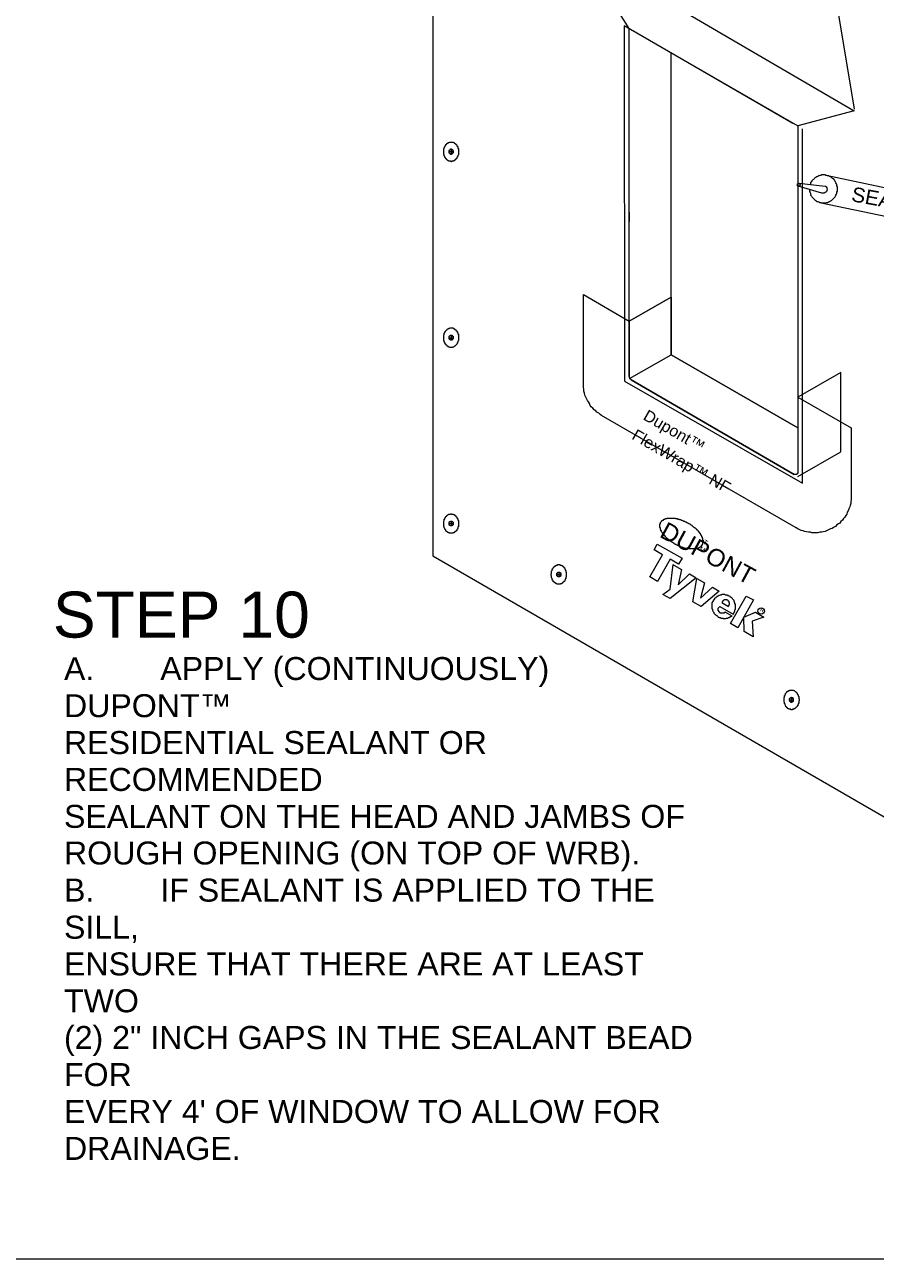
# Model space of a CAD drawing. Header units: inches. Extents: x 0 to 32.7, y -0.1 to 22.9.
# Drawn here: x 24.603 to 27.494, y 0.134 to 4.331 of the extents above; entities that cross this region are included whole.
import ezdxf

# ---------------------------------------------------------------- set-up
doc = ezdxf.new("R2010")
doc.units = ezdxf.units.IN
doc.header["$MEASUREMENT"] = 0
doc.layers.add('PDF_Geometry', color=7, linetype='Continuous', true_color=0x5d5d5d)
doc.layers.add('PDF_Text', color=7, linetype='Continuous')
doc.styles.add('PDF Arial', font='arial.ttf')
doc.styles.add('PDF Chief Blueprint', font='Chief_Blueprint.ttf')

msp = doc.modelspace()

# ---------------------------------------------------------------- linework, layer by layer
at = {"layer": 'PDF_Geometry', "color": 7, "lineweight": 18}
msp.add_lwpolyline([(0.1854, 0.1336), (0.1854, 22.8836), (32.6721, 22.8836), (32.6721, 0.1336)], close=True, dxfattribs=at)
for points in [[(27.8571, 3.6903), (27.8571, 4.3919), (25.9904, 5.4569), (25.9904, 2.5253), (27.8571, 1.4453), (27.8571, 3.6786)], [(26.6571, 3.6936), (26.6571, 4.3186), (26.4921, 4.5819), (26.7771, 4.7603), (27.3604, 4.4203), (27.4221, 4.0436)], [(26.4921, 4.5819), (27.4221, 4.0386), (27.2304, 3.9869), (27.2304, 3.0653)], [(27.2138, 3.9953), (26.6404, 4.3269), (26.6421, 3.1186), (27.2471, 2.7719), (27.2471, 3.9769)], [(26.6571, 3.3236), (26.6571, 3.6619)]]:
    msp.add_lwpolyline(points, dxfattribs=at)
at = {"layer": 'PDF_Geometry', "color": 254, "lineweight": 18, "true_color": 0xe1e1e1}
for points in [[(26.6571, 4.3186), (27.2304, 3.9869)], [(27.2304, 3.3653), (27.2304, 3.3336)]]:
    msp.add_lwpolyline(points, dxfattribs=at)
at = {"layer": 'PDF_Geometry', "color": 253, "lineweight": 18, "true_color": 0xa2a2a2}
msp.add_lwpolyline([(26.8004, 3.4053), (26.8004, 4.2353)], dxfattribs=at)
at = {"layer": 'PDF_Geometry', "lineweight": 18}
for points in [[(26.0521, 3.9319), (26.0538, 3.9319), (26.0554, 3.9319), (26.0571, 3.9319), (26.0588, 3.9319), (26.0604, 3.9303), (26.0621, 3.9303), (26.0621, 3.9286), (26.0638, 3.9286), (26.0654, 3.9286), (26.0654, 3.9269), (26.0671, 3.9269), (26.0671, 3.9253), (26.0688, 3.9253), (26.0688, 3.9236), (26.0704, 3.9236), (26.0704, 3.9219), (26.0721, 3.9219), (26.0721, 3.9203), (26.0721, 3.9186), (26.0738, 3.9186), (26.0738, 3.9169), (26.0738, 3.9153), (26.0754, 3.9153), (26.0754, 3.9136), (26.0754, 3.9119), (26.0754, 3.9103), (26.0771, 3.9103), (26.0771, 3.9086), (26.0771, 3.9069), (26.0771, 3.9053), (26.0771, 3.9036), (26.0771, 3.9019), (26.0771, 3.9003), (26.0771, 3.8986), (26.0771, 3.8969), (26.0771, 3.8953), (26.0771, 3.8936), (26.0771, 3.8919), (26.0771, 3.8903), (26.0771, 3.8886), (26.0754, 3.8869), (26.0754, 3.8853), (26.0754, 3.8836), (26.0738, 3.8836), (26.0738, 3.8819), (26.0738, 3.8803), (26.0721, 3.8803), (26.0721, 3.8786), (26.0721, 3.8769), (26.0704, 3.8769), (26.0704, 3.8753), (26.0688, 3.8753), (26.0688, 3.8736), (26.0671, 3.8736), (26.0671, 3.8719), (26.0654, 3.8719), (26.0654, 3.8703), (26.0638, 3.8703), (26.0638, 3.8686), (26.0621, 3.8686), (26.0604, 3.8686), (26.0604, 3.8669), (26.0588, 3.8669), (26.0571, 3.8669), (26.0554, 3.8669), (26.0538, 3.8669), (26.0538, 3.8653), (26.0521, 3.8653), (26.0504, 3.8669), (26.0488, 3.8669), (26.0471, 3.8669), (26.0454, 3.8669), (26.0438, 3.8669), (26.0438, 3.8686), (26.0421, 3.8686), (26.0404, 3.8703), (26.0388, 3.8703), (26.0388, 3.8719), (26.0371, 3.8719), (26.0371, 3.8736), (26.0354, 3.8736), (26.0354, 3.8753), (26.0338, 3.8753), (26.0338, 3.8769), (26.0321, 3.8786), (26.0321, 3.8803), (26.0304, 3.8803), (26.0304, 3.8819), (26.0304, 3.8836), (26.0288, 3.8836), (26.0288, 3.8853), (26.0288, 3.8869), (26.0288, 3.8886), (26.0271, 3.8903), (26.0271, 3.8919), (26.0271, 3.8936), (26.0271, 3.8953), (26.0271, 3.8969), (26.0271, 3.8986), (26.0271, 3.9003), (26.0271, 3.9019), (26.0271, 3.9036), (26.0271, 3.9053), (26.0271, 3.9069), (26.0271, 3.9086), (26.0288, 3.9103), (26.0288, 3.9119), (26.0288, 3.9136), (26.0304, 3.9153), (26.0304, 3.9169), (26.0321, 3.9186), (26.0321, 3.9203), (26.0338, 3.9203), (26.0338, 3.9219), (26.0338, 3.9236), (26.0354, 3.9236), (26.0354, 3.9253), (26.0371, 3.9253), (26.0371, 3.9269), (26.0388, 3.9269), (26.0388, 3.9286), (26.0404, 3.9286), (26.0421, 3.9286), (26.0421, 3.9303), (26.0438, 3.9303), (26.0454, 3.9303), (26.0454, 3.9319), (26.0471, 3.9319), (26.0488, 3.9319), (26.0504, 3.9319)], [(26.0521, 3.3003), (26.0538, 3.3003), (26.0554, 3.3003), (26.0571, 3.3003), (26.0588, 3.3003), (26.0588, 3.2986), (26.0604, 3.2986), (26.0621, 3.2986), (26.0621, 3.2969), (26.0638, 3.2969), (26.0654, 3.2953), (26.0671, 3.2953), (26.0671, 3.2936), (26.0688, 3.2936), (26.0688, 3.2919), (26.0704, 3.2919), (26.0704, 3.2903), (26.0721, 3.2886), (26.0721, 3.2869), (26.0738, 3.2869), (26.0738, 3.2853), (26.0738, 3.2836), (26.0754, 3.2836), (26.0754, 3.2819), (26.0754, 3.2803), (26.0754, 3.2786), (26.0771, 3.2786), (26.0771, 3.2769), (26.0771, 3.2753), (26.0771, 3.2736), (26.0771, 3.2719), (26.0771, 3.2703), (26.0771, 3.2686), (26.0771, 3.2669), (26.0771, 3.2653), (26.0771, 3.2636), (26.0771, 3.2619), (26.0771, 3.2603), (26.0771, 3.2586), (26.0771, 3.2569), (26.0754, 3.2553), (26.0754, 3.2536), (26.0754, 3.2519), (26.0738, 3.2503), (26.0738, 3.2486), (26.0721, 3.2469), (26.0721, 3.2453), (26.0704, 3.2453), (26.0704, 3.2436), (26.0688, 3.2419), (26.0671, 3.2403), (26.0654, 3.2386), (26.0638, 3.2386), (26.0638, 3.2369), (26.0621, 3.2369), (26.0604, 3.2353), (26.0588, 3.2353), (26.0571, 3.2353), (26.0571, 3.2336), (26.0554, 3.2336), (26.0538, 3.2336), (26.0521, 3.2336), (26.0504, 3.2336), (26.0488, 3.2336), (26.0471, 3.2353), (26.0454, 3.2353), (26.0438, 3.2353), (26.0438, 3.2369), (26.0421, 3.2369), (26.0404, 3.2369), (26.0404, 3.2386), (26.0388, 3.2386), (26.0388, 3.2403), (26.0371, 3.2403), (26.0371, 3.2419), (26.0354, 3.2419), (26.0354, 3.2436), (26.0338, 3.2436), (26.0338, 3.2453), (26.0321, 3.2453), (26.0321, 3.2469), (26.0321, 3.2486), (26.0304, 3.2486), (26.0304, 3.2503), (26.0304, 3.2519), (26.0288, 3.2519), (26.0288, 3.2536), (26.0288, 3.2553), (26.0288, 3.2569), (26.0271, 3.2569), (26.0271, 3.2586), (26.0271, 3.2603), (26.0271, 3.2619), (26.0271, 3.2636), (26.0271, 3.2653), (26.0271, 3.2669), (26.0271, 3.2686), (26.0271, 3.2703), (26.0271, 3.2719), (26.0271, 3.2736), (26.0271, 3.2753), (26.0271, 3.2769), (26.0288, 3.2769), (26.0288, 3.2786), (26.0288, 3.2803), (26.0288, 3.2819), (26.0304, 3.2836), (26.0304, 3.2853), (26.0321, 3.2853), (26.0321, 3.2869), (26.0321, 3.2886), (26.0338, 3.2886), (26.0338, 3.2903), (26.0354, 3.2919), (26.0371, 3.2936), (26.0388, 3.2953), (26.0404, 3.2953), (26.0404, 3.2969), (26.0421, 3.2969), (26.0421, 3.2986), (26.0438, 3.2986), (26.0454, 3.2986), (26.0471, 3.3003), (26.0488, 3.3003), (26.0504, 3.3003)], [(26.0521, 2.6686), (26.0538, 2.6686), (26.0538, 2.6669), (26.0554, 2.6669), (26.0571, 2.6669), (26.0588, 2.6669), (26.0604, 2.6669), (26.0604, 2.6653), (26.0621, 2.6653), (26.0638, 2.6653), (26.0638, 2.6636), (26.0654, 2.6636), (26.0654, 2.6619), (26.0671, 2.6619), (26.0671, 2.6603), (26.0688, 2.6603), (26.0688, 2.6586), (26.0704, 2.6586), (26.0704, 2.6569), (26.0721, 2.6569), (26.0721, 2.6553), (26.0721, 2.6536), (26.0738, 2.6536), (26.0738, 2.6519), (26.0738, 2.6503), (26.0754, 2.6503), (26.0754, 2.6486), (26.0754, 2.6469), (26.0771, 2.6453), (26.0771, 2.6436), (26.0771, 2.6419), (26.0771, 2.6403), (26.0771, 2.6386), (26.0771, 2.6369), (26.0771, 2.6353), (26.0771, 2.6336), (26.0771, 2.6319), (26.0771, 2.6303), (26.0771, 2.6286), (26.0771, 2.6269), (26.0771, 2.6253), (26.0771, 2.6236), (26.0754, 2.6236), (26.0754, 2.6219), (26.0754, 2.6203), (26.0754, 2.6186), (26.0738, 2.6186), (26.0738, 2.6169), (26.0738, 2.6153), (26.0721, 2.6153), (26.0721, 2.6136), (26.0721, 2.6119), (26.0704, 2.6119), (26.0704, 2.6103), (26.0688, 2.6103), (26.0688, 2.6086), (26.0671, 2.6086), (26.0671, 2.6069), (26.0654, 2.6069), (26.0654, 2.6053), (26.0638, 2.6053), (26.0621, 2.6053), (26.0621, 2.6036), (26.0604, 2.6036), (26.0588, 2.6036), (26.0588, 2.6019), (26.0571, 2.6019), (26.0554, 2.6019), (26.0538, 2.6019), (26.0521, 2.6019), (26.0504, 2.6019), (26.0488, 2.6019), (26.0471, 2.6019), (26.0454, 2.6019), (26.0454, 2.6036), (26.0438, 2.6036), (26.0421, 2.6036), (26.0421, 2.6053), (26.0404, 2.6053), (26.0388, 2.6069), (26.0371, 2.6069), (26.0371, 2.6086), (26.0354, 2.6086), (26.0354, 2.6103), (26.0338, 2.6103), (26.0338, 2.6119), (26.0338, 2.6136), (26.0321, 2.6136), (26.0321, 2.6153), (26.0304, 2.6169), (26.0304, 2.6186), (26.0288, 2.6203), (26.0288, 2.6219), (26.0288, 2.6236), (26.0271, 2.6253), (26.0271, 2.6269), (26.0271, 2.6286), (26.0271, 2.6303), (26.0271, 2.6319), (26.0271, 2.6336), (26.0271, 2.6353), (26.0271, 2.6369), (26.0271, 2.6386), (26.0271, 2.6403), (26.0271, 2.6419), (26.0271, 2.6436), (26.0288, 2.6453), (26.0288, 2.6469), (26.0288, 2.6486), (26.0288, 2.6503), (26.0304, 2.6503), (26.0304, 2.6519), (26.0304, 2.6536), (26.0321, 2.6536), (26.0321, 2.6553), (26.0338, 2.6569), (26.0338, 2.6586), (26.0354, 2.6586), (26.0354, 2.6603), (26.0371, 2.6603), (26.0371, 2.6619), (26.0388, 2.6619), (26.0388, 2.6636), (26.0404, 2.6636), (26.0421, 2.6653), (26.0438, 2.6653), (26.0438, 2.6669), (26.0454, 2.6669), (26.0471, 2.6669), (26.0488, 2.6669), (26.0504, 2.6669), (26.0504, 2.6686)], [(26.4188, 2.4953), (26.4204, 2.4953), (26.4221, 2.4953), (26.4221, 2.4936), (26.4238, 2.4936), (26.4254, 2.4936), (26.4271, 2.4936), (26.4271, 2.4919), (26.4288, 2.4919), (26.4304, 2.4919), (26.4304, 2.4903), (26.4321, 2.4903), (26.4321, 2.4886), (26.4338, 2.4886), (26.4338, 2.4869), (26.4354, 2.4869), (26.4354, 2.4853), (26.4371, 2.4853), (26.4371, 2.4836), (26.4388, 2.4819), (26.4388, 2.4803), (26.4404, 2.4803), (26.4404, 2.4786), (26.4404, 2.4769), (26.4421, 2.4753), (26.4421, 2.4736), (26.4421, 2.4719), (26.4421, 2.4703), (26.4438, 2.4703), (26.4438, 2.4686), (26.4438, 2.4669), (26.4438, 2.4653), (26.4438, 2.4636), (26.4438, 2.4619), (26.4438, 2.4603), (26.4438, 2.4586), (26.4438, 2.4569), (26.4438, 2.4553), (26.4438, 2.4536), (26.4421, 2.4536), (26.4421, 2.4519), (26.4421, 2.4503), (26.4421, 2.4486), (26.4421, 2.4469), (26.4404, 2.4469), (26.4404, 2.4453), (26.4404, 2.4436), (26.4388, 2.4436), (26.4388, 2.4419), (26.4388, 2.4403), (26.4371, 2.4403), (26.4371, 2.4386), (26.4354, 2.4386), (26.4354, 2.4369), (26.4338, 2.4369), (26.4338, 2.4353), (26.4321, 2.4353), (26.4321, 2.4336), (26.4304, 2.4336), (26.4304, 2.4319), (26.4288, 2.4319), (26.4288, 2.4303), (26.4271, 2.4303), (26.4254, 2.4303), (26.4238, 2.4303), (26.4238, 2.4286), (26.4221, 2.4286), (26.4204, 2.4286), (26.4188, 2.4286), (26.4171, 2.4286), (26.4154, 2.4286), (26.4138, 2.4286), (26.4121, 2.4286), (26.4121, 2.4303), (26.4104, 2.4303), (26.4088, 2.4303), (26.4088, 2.4319), (26.4071, 2.4319), (26.4054, 2.4319), (26.4054, 2.4336), (26.4038, 2.4336), (26.4038, 2.4353), (26.4021, 2.4353), (26.4021, 2.4369), (26.4004, 2.4369), (26.4004, 2.4386), (26.3988, 2.4386), (26.3988, 2.4403), (26.3988, 2.4419), (26.3971, 2.4419), (26.3971, 2.4436), (26.3971, 2.4453), (26.3954, 2.4453), (26.3954, 2.4469), (26.3954, 2.4486), (26.3938, 2.4503), (26.3938, 2.4519), (26.3938, 2.4536), (26.3938, 2.4553), (26.3938, 2.4569), (26.3938, 2.4586), (26.3921, 2.4586), (26.3921, 2.4603), (26.3921, 2.4619), (26.3921, 2.4636), (26.3938, 2.4653), (26.3938, 2.4669), (26.3938, 2.4686), (26.3938, 2.4703), (26.3938, 2.4719), (26.3938, 2.4736), (26.3954, 2.4753), (26.3954, 2.4769), (26.3954, 2.4786), (26.3971, 2.4786), (26.3971, 2.4803), (26.3971, 2.4819), (26.3988, 2.4819), (26.3988, 2.4836), (26.4004, 2.4853), (26.4004, 2.4869), (26.4021, 2.4869), (26.4021, 2.4886), (26.4038, 2.4886), (26.4038, 2.4903), (26.4054, 2.4903), (26.4071, 2.4903), (26.4071, 2.4919), (26.4088, 2.4919), (26.4088, 2.4936), (26.4104, 2.4936), (26.4121, 2.4936), (26.4138, 2.4936), (26.4138, 2.4953), (26.4154, 2.4953), (26.4171, 2.4953)], [(27.2088, 2.0686), (27.2104, 2.0686), (27.2121, 2.0686), (27.2138, 2.0686), (27.2154, 2.0686), (27.2171, 2.0669), (27.2188, 2.0669), (27.2204, 2.0653), (27.2221, 2.0653), (27.2221, 2.0636), (27.2238, 2.0636), (27.2238, 2.0619), (27.2254, 2.0619), (27.2254, 2.0603), (27.2271, 2.0603), (27.2271, 2.0586), (27.2288, 2.0586), (27.2288, 2.0569), (27.2288, 2.0553), (27.2304, 2.0553), (27.2304, 2.0536), (27.2304, 2.0519), (27.2321, 2.0519), (27.2321, 2.0503), (27.2321, 2.0486), (27.2338, 2.0469), (27.2338, 2.0453), (27.2338, 2.0436), (27.2338, 2.0419), (27.2338, 2.0403), (27.2338, 2.0386), (27.2354, 2.0386), (27.2354, 2.0369), (27.2354, 2.0353), (27.2354, 2.0336), (27.2338, 2.0336), (27.2338, 2.0319), (27.2338, 2.0303), (27.2338, 2.0286), (27.2338, 2.0269), (27.2338, 2.0253), (27.2338, 2.0236), (27.2321, 2.0236), (27.2321, 2.0219), (27.2321, 2.0203), (27.2304, 2.0186), (27.2304, 2.0169), (27.2304, 2.0153), (27.2288, 2.0153), (27.2288, 2.0136), (27.2271, 2.0136), (27.2271, 2.0119), (27.2254, 2.0103), (27.2238, 2.0086), (27.2221, 2.0069), (27.2204, 2.0069), (27.2204, 2.0053), (27.2188, 2.0053), (27.2171, 2.0053), (27.2171, 2.0036), (27.2154, 2.0036), (27.2138, 2.0036), (27.2121, 2.0036), (27.2121, 2.0019), (27.2104, 2.0019), (27.2088, 2.0019), (27.2071, 2.0019), (27.2071, 2.0036), (27.2054, 2.0036), (27.2038, 2.0036), (27.2021, 2.0036), (27.2004, 2.0036), (27.2004, 2.0053), (27.1988, 2.0053), (27.1971, 2.0053), (27.1971, 2.0069), (27.1954, 2.0069), (27.1954, 2.0086), (27.1938, 2.0086), (27.1938, 2.0103), (27.1921, 2.0103), (27.1921, 2.0119), (27.1904, 2.0119), (27.1904, 2.0136), (27.1888, 2.0153), (27.1888, 2.0169), (27.1871, 2.0186), (27.1871, 2.0203), (27.1871, 2.0219), (27.1854, 2.0219), (27.1854, 2.0236), (27.1854, 2.0253), (27.1854, 2.0269), (27.1838, 2.0286), (27.1838, 2.0303), (27.1838, 2.0319), (27.1838, 2.0336), (27.1838, 2.0353), (27.1838, 2.0369), (27.1838, 2.0386), (27.1838, 2.0403), (27.1838, 2.0419), (27.1838, 2.0436), (27.1854, 2.0436), (27.1854, 2.0453), (27.1854, 2.0469), (27.1854, 2.0486), (27.1854, 2.0503), (27.1871, 2.0503), (27.1871, 2.0519), (27.1871, 2.0536), (27.1888, 2.0536), (27.1888, 2.0553), (27.1888, 2.0569), (27.1904, 2.0569), (27.1904, 2.0586), (27.1921, 2.0603), (27.1938, 2.0619), (27.1938, 2.0636), (27.1954, 2.0636), (27.1971, 2.0653), (27.1988, 2.0653), (27.1988, 2.0669), (27.2004, 2.0669), (27.2021, 2.0669), (27.2021, 2.0686), (27.2038, 2.0686), (27.2054, 2.0686), (27.2071, 2.0686)]]:
    msp.add_lwpolyline(points, close=True, dxfattribs=at)
at = {"layer": 'PDF_Geometry', "color": 251, "lineweight": 18, "true_color": 0x686868}
for points in [[(26.0521, 3.9086), (26.0538, 3.9086), (26.0538, 3.9069), (26.0554, 3.9069), (26.0571, 3.9069), (26.0571, 3.9053), (26.0571, 3.9036), (26.0588, 3.9036), (26.0588, 3.9019), (26.0588, 3.9003), (26.0588, 3.8986), (26.0588, 3.8969), (26.0588, 3.8953), (26.0571, 3.8953), (26.0571, 3.8936), (26.0571, 3.8919), (26.0554, 3.8919), (26.0538, 3.8919), (26.0538, 3.8903), (26.0521, 3.8903), (26.0504, 3.8903), (26.0504, 3.8919), (26.0488, 3.8919), (26.0488, 3.8936), (26.0471, 3.8936), (26.0471, 3.8953), (26.0454, 3.8953), (26.0454, 3.8969), (26.0454, 3.8986), (26.0454, 3.9003), (26.0454, 3.9019), (26.0454, 3.9036), (26.0471, 3.9036), (26.0471, 3.9053), (26.0488, 3.9053), (26.0488, 3.9069), (26.0504, 3.9069), (26.0504, 3.9086)], [(26.0521, 3.2753), (26.0538, 3.2753), (26.0554, 3.2753), (26.0554, 3.2736), (26.0571, 3.2736), (26.0571, 3.2719), (26.0588, 3.2719), (26.0588, 3.2703), (26.0588, 3.2686), (26.0588, 3.2669), (26.0588, 3.2653), (26.0588, 3.2636), (26.0571, 3.2619), (26.0571, 3.2603), (26.0554, 3.2603), (26.0554, 3.2586), (26.0538, 3.2586), (26.0521, 3.2586), (26.0504, 3.2586), (26.0504, 3.2603), (26.0488, 3.2603), (26.0471, 3.2603), (26.0471, 3.2619), (26.0471, 3.2636), (26.0454, 3.2636), (26.0454, 3.2653), (26.0454, 3.2669), (26.0454, 3.2686), (26.0454, 3.2703), (26.0454, 3.2719), (26.0471, 3.2719), (26.0471, 3.2736), (26.0488, 3.2736), (26.0488, 3.2753), (26.0504, 3.2753)], [(26.9054, 2.5636), (26.9054, 2.5619), (26.9038, 2.5619), (26.9038, 2.5603), (26.9038, 2.5586), (26.9021, 2.5586), (26.9021, 2.5569), (26.9004, 2.5569), (26.9004, 2.5553), (26.8988, 2.5553), (26.8971, 2.5536), (26.8954, 2.5536), (26.8938, 2.5519), (26.8921, 2.5519), (26.8904, 2.5519), (26.8904, 2.5503), (26.8888, 2.5503), (26.8871, 2.5503), (26.8854, 2.5503), (26.8854, 2.5486), (26.8838, 2.5486), (26.8821, 2.5486), (26.8804, 2.5486), (26.8788, 2.5486), (26.8771, 2.5486), (26.8754, 2.5486), (26.8738, 2.5486), (26.8721, 2.5486), (26.8704, 2.5486), (26.8688, 2.5486), (26.8671, 2.5486), (26.8654, 2.5486), (26.8638, 2.5486), (26.8621, 2.5486), (26.8604, 2.5486), (26.8588, 2.5486), (26.8571, 2.5486), (26.8554, 2.5486), (26.8538, 2.5503), (26.8521, 2.5503), (26.8504, 2.5503), (26.8488, 2.5503), (26.8471, 2.5519), (26.8454, 2.5519), (26.8438, 2.5519), (26.8421, 2.5519), (26.8404, 2.5536), (26.8388, 2.5536), (26.8371, 2.5553), (26.8354, 2.5553), (26.8338, 2.5553), (26.8321, 2.5553), (26.8304, 2.5569), (26.8288, 2.5569), (26.8288, 2.5586), (26.8271, 2.5586), (26.8254, 2.5586), (26.8238, 2.5603), (26.8221, 2.5603), (26.8204, 2.5619), (26.8188, 2.5619), (26.8171, 2.5636), (26.8154, 2.5636), (26.8138, 2.5653), (26.8121, 2.5653), (26.8104, 2.5669), (26.8088, 2.5686), (26.8071, 2.5686), (26.8054, 2.5703), (26.8038, 2.5703), (26.8038, 2.5719), (26.8021, 2.5719), (26.8004, 2.5736), (26.7988, 2.5736), (26.7971, 2.5753), (26.7954, 2.5769), (26.7938, 2.5786), (26.7921, 2.5803), (26.7904, 2.5803), (26.7904, 2.5819), (26.7888, 2.5819), (26.7871, 2.5836), (26.7871, 2.5853), (26.7854, 2.5853), (26.7838, 2.5869), (26.7821, 2.5886), (26.7804, 2.5903), (26.7804, 2.5919), (26.7788, 2.5919), (26.7788, 2.5936), (26.7771, 2.5936), (26.7771, 2.5953), (26.7754, 2.5953), (26.7754, 2.5969), (26.7738, 2.5986), (26.7738, 2.6003), (26.7721, 2.6003), (26.7721, 2.6019), (26.7704, 2.6019), (26.7704, 2.6036), (26.7688, 2.6053), (26.7688, 2.6069), (26.7671, 2.6069), (26.7671, 2.6086), (26.7671, 2.6103), (26.7654, 2.6103), (26.7654, 2.6119), (26.7654, 2.6136), (26.7654, 2.6153), (26.7638, 2.6153), (26.7638, 2.6169), (26.7638, 2.6186), (26.7638, 2.6203), (26.7621, 2.6219), (26.7621, 2.6236), (26.7621, 2.6253), (26.7621, 2.6269), (26.7621, 2.6286), (26.7621, 2.6303), (26.7621, 2.6319), (26.7621, 2.6336), (26.7638, 2.6336), (26.7638, 2.6353), (26.7638, 2.6369), (26.7638, 2.6386), (26.7654, 2.6386), (26.7654, 2.6403), (26.7671, 2.6419), (26.7671, 2.6436), (26.7688, 2.6436), (26.7688, 2.6453), (26.7704, 2.6453), (26.7704, 2.6469), (26.7721, 2.6469), (26.7738, 2.6469), (26.7738, 2.6486), (26.7754, 2.6486), (26.7754, 2.6503), (26.7771, 2.6503), (26.7788, 2.6503), (26.7804, 2.6519), (26.7821, 2.6519), (26.7838, 2.6519), (26.7854, 2.6519), (26.7854, 2.6536), (26.7871, 2.6536), (26.7888, 2.6536), (26.7904, 2.6536), (26.7921, 2.6536), (26.7938, 2.6536), (26.7954, 2.6536), (26.7971, 2.6536), (26.7988, 2.6536), (26.8004, 2.6536), (26.8021, 2.6536), (26.8038, 2.6536), (26.8054, 2.6536), (26.8071, 2.6536), (26.8088, 2.6536), (26.8104, 2.6536), (26.8121, 2.6536), (26.8138, 2.6536), (26.8154, 2.6519), (26.8171, 2.6519), (26.8188, 2.6519), (26.8204, 2.6519), (26.8221, 2.6519), (26.8221, 2.6503), (26.8238, 2.6503), (26.8254, 2.6503), (26.8271, 2.6503), (26.8288, 2.6486), (26.8304, 2.6486), (26.8321, 2.6486), (26.8338, 2.6469), (26.8354, 2.6469), (26.8371, 2.6469), (26.8388, 2.6453), (26.8404, 2.6453), (26.8421, 2.6436), (26.8438, 2.6436), (26.8454, 2.6436), (26.8471, 2.6419), (26.8488, 2.6419), (26.8504, 2.6403), (26.8521, 2.6403), (26.8538, 2.6386), (26.8554, 2.6386), (26.8571, 2.6369), (26.8588, 2.6369), (26.8588, 2.6353), (26.8604, 2.6353), (26.8621, 2.6336), (26.8638, 2.6336), (26.8654, 2.6319), (26.8671, 2.6303), (26.8688, 2.6303), (26.8704, 2.6286), (26.8721, 2.6286), (26.8721, 2.6269), (26.8738, 2.6253), (26.8754, 2.6253), (26.8754, 2.6236), (26.8771, 2.6236), (26.8788, 2.6219), (26.8804, 2.6219), (26.8804, 2.6203), (26.8821, 2.6203), (26.8838, 2.6186), (26.8838, 2.6169), (26.8854, 2.6169), (26.8854, 2.6153), (26.8871, 2.6153), (26.8888, 2.6136), (26.8904, 2.6119), (26.8904, 2.6103), (26.8921, 2.6103), (26.8921, 2.6086), (26.8938, 2.6086), (26.8938, 2.6069), (26.8954, 2.6069), (26.8954, 2.6053), (26.8954, 2.6036), (26.8971, 2.6036), (26.8971, 2.6019), (26.8988, 2.6019), (26.8988, 2.6003), (26.9004, 2.5986), (26.9004, 2.5969), (26.9021, 2.5953), (26.9021, 2.5936), (26.9038, 2.5936), (26.9038, 2.5919), (26.9038, 2.5903), (26.9054, 2.5903), (26.9054, 2.5886), (26.9054, 2.5869), (26.9071, 2.5853), (26.9071, 2.5836), (26.9071, 2.5819), (26.9071, 2.5803), (26.9071, 2.5786), (26.9088, 2.5786), (26.9088, 2.5769), (26.9088, 2.5753), (26.9088, 2.5736), (26.9088, 2.5719), (26.9088, 2.5703), (26.9071, 2.5703), (26.9071, 2.5686), (26.9071, 2.5669), (26.9071, 2.5653)], [(26.0521, 2.6436), (26.0538, 2.6436), (26.0554, 2.6436), (26.0554, 2.6419), (26.0571, 2.6419), (26.0571, 2.6403), (26.0588, 2.6403), (26.0588, 2.6386), (26.0588, 2.6369), (26.0588, 2.6353), (26.0588, 2.6336), (26.0588, 2.6319), (26.0588, 2.6303), (26.0571, 2.6303), (26.0571, 2.6286), (26.0554, 2.6286), (26.0554, 2.6269), (26.0538, 2.6269), (26.0521, 2.6269), (26.0504, 2.6269), (26.0488, 2.6269), (26.0488, 2.6286), (26.0471, 2.6286), (26.0471, 2.6303), (26.0454, 2.6303), (26.0454, 2.6319), (26.0454, 2.6336), (26.0454, 2.6353), (26.0454, 2.6369), (26.0454, 2.6386), (26.0471, 2.6386), (26.0471, 2.6403), (26.0471, 2.6419), (26.0488, 2.6419), (26.0504, 2.6419), (26.0504, 2.6436)], [(26.8371, 2.5169), (26.8254, 2.4969), (26.7971, 2.5136), (26.7538, 2.4386), (26.7271, 2.4536), (26.7704, 2.5286), (26.7421, 2.5453), (26.7521, 2.5653)], [(26.8088, 2.4936), (26.8354, 2.4786), (26.8238, 2.4269), (26.8621, 2.4636), (26.8854, 2.4503), (26.7971, 2.3803), (26.7721, 2.3936), (26.7971, 2.4119), (26.8071, 2.4953)], [(26.4188, 2.4703), (26.4204, 2.4703), (26.4221, 2.4703), (26.4221, 2.4686), (26.4238, 2.4686), (26.4238, 2.4669), (26.4238, 2.4653), (26.4254, 2.4653), (26.4254, 2.4636), (26.4254, 2.4619), (26.4254, 2.4603), (26.4254, 2.4586), (26.4238, 2.4586), (26.4238, 2.4569), (26.4238, 2.4553), (26.4221, 2.4553), (26.4221, 2.4536), (26.4204, 2.4536), (26.4188, 2.4536), (26.4171, 2.4536), (26.4154, 2.4536), (26.4154, 2.4553), (26.4138, 2.4553), (26.4138, 2.4569), (26.4121, 2.4569), (26.4121, 2.4586), (26.4121, 2.4603), (26.4121, 2.4619), (26.4121, 2.4636), (26.4121, 2.4653), (26.4121, 2.4669), (26.4138, 2.4669), (26.4138, 2.4686), (26.4154, 2.4686), (26.4154, 2.4703), (26.4171, 2.4703)], [(26.9138, 2.4336), (26.9004, 2.3819), (26.9404, 2.4186), (26.9638, 2.4053), (26.9021, 2.3536), (26.8738, 2.3686), (26.8871, 2.4486)], [(27.0088, 2.3803), (27.0071, 2.3819), (27.0054, 2.3836), (27.0038, 2.3836), (27.0021, 2.3853), (27.0004, 2.3869), (26.9988, 2.3886), (26.9954, 2.3886), (26.9938, 2.3903), (26.9921, 2.3903), (26.9904, 2.3919), (26.9888, 2.3919), (26.9854, 2.3919), (26.9838, 2.3919), (26.9821, 2.3936), (26.9788, 2.3936), (26.9771, 2.3936), (26.9754, 2.3936), (26.9738, 2.3936), (26.9704, 2.3919), (26.9688, 2.3919), (26.9671, 2.3919), (26.9638, 2.3903), (26.9621, 2.3903), (26.9604, 2.3886), (26.9588, 2.3886), (26.9571, 2.3869), (26.9554, 2.3869), (26.9538, 2.3853), (26.9521, 2.3836), (26.9504, 2.3819), (26.9488, 2.3819), (26.9388, 2.3653), (26.9388, 2.3619), (26.9388, 2.3603), (26.9388, 2.3586), (26.9388, 2.3553), (26.9388, 2.3536), (26.9388, 2.3519), (26.9388, 2.3486), (26.9388, 2.3469), (26.9388, 2.3453), (26.9404, 2.3436), (26.9404, 2.3403), (26.9421, 2.3386), (26.9421, 2.3369), (26.9438, 2.3353), (26.9454, 2.3319), (26.9454, 2.3303), (26.9471, 2.3286), (26.9488, 2.3269), (26.9504, 2.3253), (26.9521, 2.3236), (26.9538, 2.3219), (26.9554, 2.3219), (26.9571, 2.3203), (26.9588, 2.3186), (26.9604, 2.3169), (26.9621, 2.3169), (26.9638, 2.3153), (26.9671, 2.3153), (26.9688, 2.3136), (26.9704, 2.3136), (26.9738, 2.3136), (26.9754, 2.3136), (26.9771, 2.3119), (26.9788, 2.3119), (26.9821, 2.3119), (26.9838, 2.3119), (26.9854, 2.3119), (26.9888, 2.3136), (26.9904, 2.3136), (26.9921, 2.3136), (26.9954, 2.3153), (26.9971, 2.3153), (26.9988, 2.3169), (27.0004, 2.3169), (27.0021, 2.3186), (27.0054, 2.3203), (27.0071, 2.3203), (26.9838, 2.3336), (26.9821, 2.3336), (26.9821, 2.3319), (26.9804, 2.3319), (26.9804, 2.3303), (26.9788, 2.3303), (26.9771, 2.3303), (26.9754, 2.3303), (26.9738, 2.3303), (26.9721, 2.3303), (26.9704, 2.3303), (26.9688, 2.3303), (26.9671, 2.3303), (26.9671, 2.3319), (26.9654, 2.3319), (26.9654, 2.3336), (26.9638, 2.3336), (26.9638, 2.3353), (26.9621, 2.3353), (26.9621, 2.3369), (26.9621, 2.3386), (26.9604, 2.3386), (26.9604, 2.3403), (26.9604, 2.3419), (26.9604, 2.3436), (26.9604, 2.3453), (26.9604, 2.3469), (26.9654, 2.3536), (27.0104, 2.3269), (27.0171, 2.3369), (27.0171, 2.3403), (27.0171, 2.3419), (27.0188, 2.3436), (27.0188, 2.3453), (27.0188, 2.3486), (27.0188, 2.3503), (27.0188, 2.3519), (27.0188, 2.3553), (27.0188, 2.3569), (27.0188, 2.3586), (27.0188, 2.3603), (27.0171, 2.3636), (27.0171, 2.3653), (27.0154, 2.3669), (27.0154, 2.3686), (27.0138, 2.3703), (27.0138, 2.3736), (27.0121, 2.3753), (27.0104, 2.3769), (27.0088, 2.3786)], [(26.9721, 2.3669), (26.9954, 2.3536), (26.9954, 2.3553), (26.9971, 2.3569), (26.9971, 2.3586), (26.9971, 2.3603), (26.9988, 2.3603), (26.9988, 2.3619), (26.9988, 2.3636), (26.9988, 2.3653), (26.9971, 2.3653), (26.9971, 2.3669), (26.9971, 2.3686), (26.9971, 2.3703), (26.9954, 2.3703), (26.9954, 2.3719), (26.9938, 2.3719), (26.9938, 2.3736), (26.9921, 2.3736), (26.9904, 2.3753), (26.9888, 2.3753), (26.9871, 2.3753), (26.9854, 2.3753), (26.9838, 2.3753), (26.9821, 2.3753), (26.9804, 2.3753), (26.9788, 2.3736), (26.9771, 2.3736), (26.9771, 2.3719), (26.9754, 2.3719), (26.9754, 2.3703), (26.9738, 2.3703), (26.9738, 2.3686), (26.9738, 2.3669)], [(27.0804, 2.3753), (27.0271, 2.2803), (27.0021, 2.2953), (27.0554, 2.3886)], [(27.0871, 2.3336), (27.1154, 2.3169), (27.0754, 2.3036), (27.0788, 2.2503), (27.0488, 2.2686), (27.0471, 2.3169)], [(27.2088, 2.0453), (27.2104, 2.0453), (27.2104, 2.0436), (27.2121, 2.0436), (27.2138, 2.0436), (27.2138, 2.0419), (27.2154, 2.0403), (27.2154, 2.0386), (27.2154, 2.0369), (27.2154, 2.0353), (27.2154, 2.0336), (27.2154, 2.0319), (27.2154, 2.0303), (27.2138, 2.0303), (27.2138, 2.0286), (27.2121, 2.0286), (27.2104, 2.0286), (27.2104, 2.0269), (27.2088, 2.0269), (27.2071, 2.0269), (27.2071, 2.0286), (27.2054, 2.0286), (27.2054, 2.0303), (27.2038, 2.0303), (27.2038, 2.0319), (27.2021, 2.0336), (27.2021, 2.0353), (27.2021, 2.0369), (27.2021, 2.0386), (27.2038, 2.0386), (27.2038, 2.0403), (27.2038, 2.0419), (27.2054, 2.0419), (27.2054, 2.0436), (27.2071, 2.0436), (27.2088, 2.0436)]]:
    msp.add_lwpolyline(points, close=True, dxfattribs=at)
for points in [[(26.0521, 3.9086), (26.0521, 3.8903)], [(26.0454, 3.9003), (26.0588, 3.9003)], [(26.0521, 3.2753), (26.0521, 3.2586)], [(26.0454, 3.2669), (26.0588, 3.2669)], [(26.0454, 2.6353), (26.0588, 2.6353)], [(26.0521, 2.6436), (26.0521, 2.6269)], [(26.4121, 2.4619), (26.4254, 2.4619)], [(26.4188, 2.4703), (26.4188, 2.4536)], [(27.2021, 2.0353), (27.2154, 2.0353)], [(27.2088, 2.0453), (27.2088, 2.0269)]]:
    msp.add_lwpolyline(points, dxfattribs=at)
at = {"layer": 'PDF_Geometry', "color": 251, "lineweight": 18, "true_color": 0x4b4b4b}
for points in [[(27.2704, 3.7719), (27.2704, 3.7669), (27.2704, 3.7636), (27.2721, 3.7603), (27.2738, 3.7569), (27.2738, 3.7536), (27.2754, 3.7503), (27.2771, 3.7486), (27.2788, 3.7453), (27.2821, 3.7419), (27.2838, 3.7403), (27.2871, 3.7369), (27.2888, 3.7353), (27.2921, 3.7336), (27.2954, 3.7303), (27.2988, 3.7303), (27.3021, 3.7286), (27.3054, 3.7269), (27.3088, 3.7269), (27.3121, 3.7253), (27.3154, 3.7253), (27.3188, 3.7253), (27.3221, 3.7253), (27.3254, 3.7253), (27.3288, 3.7269), (27.3321, 3.7269), (27.3354, 3.7286), (27.3388, 3.7303), (27.3421, 3.7319), (27.3454, 3.7336), (27.3471, 3.7353), (27.3504, 3.7386), (27.3521, 3.7403), (27.3554, 3.7436), (27.3571, 3.7453), (27.3588, 3.7486), (27.3604, 3.7519), (27.3621, 3.7553), (27.3638, 3.7586), (27.3638, 3.7619), (27.3654, 3.7653), (27.3654, 3.7686), (27.3654, 3.7719), (27.3654, 3.7753), (27.3654, 3.7803), (27.3638, 3.7836), (27.3638, 3.7869), (27.3621, 3.7903), (27.3604, 3.7936), (27.3588, 3.7953), (27.3571, 3.7986), (27.3554, 3.8019), (27.3538, 3.8053), (27.3504, 3.8069), (27.3488, 3.8086), (27.3454, 3.8119), (27.3421, 3.8136), (27.3388, 3.8153), (27.3354, 3.8169), (27.3321, 3.8169), (27.3288, 3.8186), (27.3254, 3.8186), (27.3221, 3.8203), (27.3188, 3.8203), (27.3154, 3.8203), (27.3121, 3.8203), (27.3088, 3.8186), (27.3054, 3.8186), (27.3021, 3.8169), (27.2988, 3.8153), (27.2954, 3.8136), (27.2921, 3.8119), (27.2888, 3.8103), (27.2871, 3.8086), (27.2838, 3.8053), (27.2821, 3.8036), (27.2788, 3.8003), (27.2771, 3.7969), (27.2754, 3.7953), (27.2738, 3.7919), (27.2738, 3.7886)], [(27.2338, 3.7919), (27.3238, 3.7819), (27.3254, 3.7819), (27.3271, 3.7803), (27.3288, 3.7769), (27.3288, 3.7753), (27.3304, 3.7736), (27.3304, 3.7703), (27.3288, 3.7686), (27.3288, 3.7653), (27.3271, 3.7636), (27.3254, 3.7619), (27.3238, 3.7603), (27.3204, 3.7586), (27.3188, 3.7586), (27.3154, 3.7586), (27.3138, 3.7586), (27.3121, 3.7586), (27.2321, 3.7819)], [(27.3104, 3.7253), (27.7288, 3.6386), (27.7388, 3.6386), (27.7488, 3.6403), (27.7571, 3.6419), (27.7671, 3.6469), (27.7738, 3.6519), (27.7804, 3.6603), (27.7838, 3.6669), (27.7871, 3.6769), (27.7871, 3.6853), (27.7854, 3.6936), (27.7821, 3.7036), (27.7771, 3.7103), (27.7704, 3.7169), (27.7621, 3.7236), (27.7521, 3.7269), (27.7438, 3.7303), (27.3271, 3.8186)]]:
    msp.add_lwpolyline(points, dxfattribs=at)
at = {"layer": 'PDF_Geometry', "color": 254, "lineweight": 18, "true_color": 0xe1e1e1}
msp.add_lwpolyline([(26.6571, 3.6936), (26.6571, 3.6619)], close=True, dxfattribs=at)
at = {"layer": 'PDF_Geometry', "color": 253, "lineweight": 18, "true_color": 0xb2b2b2}
for points in [[(27.2304, 3.0653), (27.4121, 2.9603), (27.4121, 2.7286), (27.4121, 2.7219), (27.4121, 2.7153), (27.4104, 2.7103), (27.4104, 2.7036), (27.4088, 2.6969), (27.4071, 2.6919), (27.4038, 2.6853), (27.4021, 2.6786), (27.3988, 2.6736), (27.3971, 2.6669), (27.3938, 2.6619), (27.3904, 2.6569), (27.3854, 2.6519), (27.3821, 2.6469), (27.3771, 2.6419), (27.3738, 2.6369), (27.3688, 2.6336), (27.3638, 2.6303), (27.3588, 2.6253), (27.3521, 2.6219), (27.3471, 2.6186), (27.3421, 2.6169), (27.3354, 2.6136), (27.3304, 2.6119), (27.3238, 2.6086), (27.3171, 2.6069), (27.3121, 2.6053), (27.3054, 2.6053), (27.2988, 2.6036), (27.2921, 2.6036), (27.2854, 2.6036), (27.2788, 2.6036), (27.2738, 2.6053), (27.2671, 2.6053), (27.2604, 2.6069), (27.2538, 2.6086), (27.2488, 2.6103), (27.2421, 2.6119), (27.2354, 2.6153), (27.2304, 2.6169), (27.2254, 2.6203), (26.5638, 3.0019), (26.5588, 3.0053), (26.5538, 3.0103), (26.5471, 3.0136), (26.5438, 3.0186), (26.5388, 3.0219), (26.5338, 3.0269), (26.5288, 3.0319), (26.5254, 3.0369), (26.5221, 3.0436), (26.5188, 3.0486), (26.5154, 3.0536), (26.5121, 3.0603), (26.5104, 3.0653), (26.5071, 3.0719), (26.5054, 3.0786), (26.5038, 3.0853), (26.5038, 3.0919), (26.5021, 3.0986), (26.5021, 3.1036), (26.5021, 3.1103), (26.5021, 3.4136), (26.6571, 3.3236), (26.8004, 3.4053), (26.8004, 3.2086), (27.2304, 2.9603), (26.8004, 3.2086)], [(26.6638, 3.1236), (26.6638, 3.1253), (26.6621, 3.1253), (26.6604, 3.1269), (26.6588, 3.1286), (26.8004, 3.2086), (26.8004, 3.4053), (26.6571, 3.3236)], [(26.8004, 3.4053), (26.8004, 3.4053)], [(26.6571, 3.1353), (26.6571, 3.3236), (26.6571, 3.1353), (26.6571, 3.1336), (26.6571, 3.1319), (26.6588, 3.1303), (26.6588, 3.1286)], [(27.2304, 2.7953), (27.3771, 2.8786), (27.3771, 3.1486), (27.2304, 3.0653), (27.2304, 2.8086), (27.2304, 2.8069), (27.2304, 2.8053), (27.2288, 2.8053), (27.2288, 2.8036), (27.2271, 2.8036), (27.2271, 2.8019), (27.2254, 2.8019), (27.2238, 2.8019), (27.2221, 2.8019), (27.2204, 2.8019), (27.2188, 2.8019), (26.6638, 3.1236), (27.2188, 2.8019)], [(27.2304, 2.9603), (27.2304, 2.8103), (27.2304, 2.8086)]]:
    msp.add_lwpolyline(points, dxfattribs=at)
at = {"layer": 'PDF_Geometry', "color": 251, "lineweight": 18, "true_color": 0x4b4b4b}
msp.add_circle((27.2338, 3.7869), 0.005, dxfattribs=at)
at = {"layer": 'PDF_Geometry', "color": 251, "lineweight": 18, "true_color": 0x686868}
msp.add_circle((27.1063, 2.3377), 0.011, dxfattribs=at)

# ---------------------------------------------------------------- texts
at = {"layer": 'PDF_Text', "color": 251, "true_color": 0x686868, "attachment_point": 7}
for s, insert, char_height, rotation, style in [('SEALANT', (27.41, 3.7308), 0.05002, 349.5335, 'PDF Arial'), ('DUPONT', (26.7568, 2.5907), 0.05918, 331.478, 'PDF Arial'), ('T', (26.9074, 2.5675), 0.0156, 331.478, 'PDF Arial'), ('M', (26.895, 2.5448), 0.0156, 331.478, 'PDF Arial'), ('R', (27.1006, 2.3383), 0.0129, 331.478, 'PDF Chief Blueprint')]:
    msp.add_mtext(s, dxfattribs=dict(at, insert=insert, char_height=char_height, rotation=rotation, style=style))
at = {"layer": 'PDF_Text', "color": 250, "true_color": 0x1c1c1c, "attachment_point": 7, "rotation": 329.9511, "style": 'PDF Arial'}
for s, insert, char_height in [('Dupont™', (26.6958, 2.9805), 0.03899), ('FlexWrap™ NF', (26.6574, 2.914), 0.038991)]:
    msp.add_mtext(s, dxfattribs=dict(at, insert=insert, char_height=char_height))
at = {"layer": 'PDF_Text', "attachment_point": 7, "style": 'PDF Arial'}
for s, insert, char_height in [('STEP 10', (24.6984, 2.2451), 0.15628), ('APPLY (CONTINUOUSLY)', (25.0637, 2.0796), 0.078138), ('A.', (24.7364, 2.1026), 0.07814), ('DUPONT™', (24.7364, 1.9757), 0.07814), ('RESIDENTIAL SEALANT OR', (24.7364, 1.8503), 0.078138), ('RECOMMENDED', (24.7364, 1.7249), 0.078138), ('SEALANT ON THE HEAD AND JAMBS OF', (24.7364, 1.5994), 0.078138), ('ROUGH OPENING (ON TOP OF WRB).', (24.7364, 1.4524), 0.078138), ('B.', (24.7364, 1.3499), 0.07814), ('IF SEALANT IS APPLIED TO THE', (25.0637, 1.3486), 0.078138), ('SILL,', (24.7364, 1.2091), 0.07814), ('ENSURE THAT THERE ARE AT LEAST', (24.7364, 1.0977), 0.078138), ('TWO', (24.7364, 0.9723), 0.07814), ('(2) 2" INCH GAPS IN THE SEALANT BEAD', (24.7364, 0.8252), 0.078138), ('FOR', (24.7364, 0.7214), 0.07814), ("EVERY 4' OF WINDOW TO ALLOW FOR", (24.7364, 0.596), 0.078138), ('DRAINAGE.', (24.7364, 0.4705), 0.07814)]:
    msp.add_mtext(s, dxfattribs=dict(at, insert=insert, char_height=char_height))

doc.saveas('drawing.dxf')
